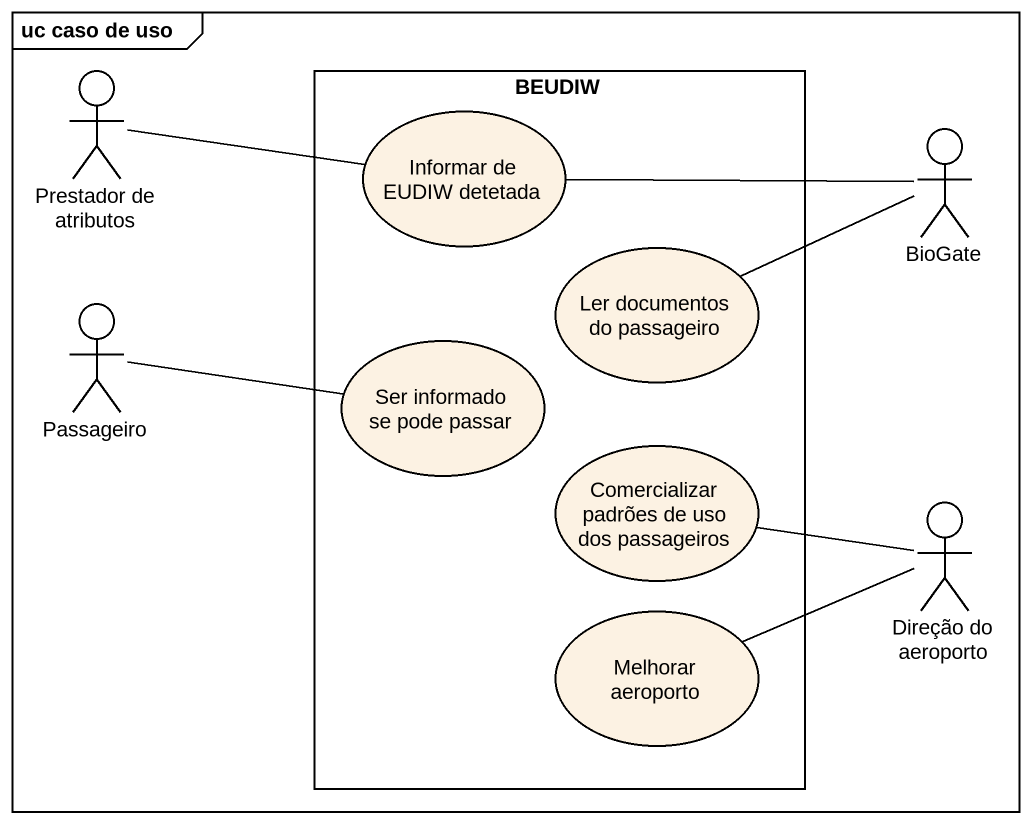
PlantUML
@startuml
mainframe uc caso de uso
actor "Prestador de atributos" as Prestador_de_atributos
rectangle BEUDIW {
  usecase "Informar de EUDIW detetada" as Informar_de_EUDIW_detetada
  usecase "Ler documentos do passageiro" as Ler_documentos_do_passageiro
  usecase "Ser informado se pode passar" as Ser_informado_se_pode_passar
  usecase "Comercializar padrões de uso dos passageiros" as Comercializar_padrões_de
  usecase "Melhorar aeroporto" as Melhorar_aeroporto
}
actor BioGate
actor Passageiro
actor "Direção do aeroporto" as Direção_do_aeroporto
Prestador_de_atributos -right- Informar_de_EUDIW_detetada
BioGate -left- Informar_de_EUDIW_detetada
BioGate -left- Ler_documentos_do_passageiro
Passageiro -right- Ser_informado_se_pode_passar
Direção_do_aeroporto -left- Comercializar_padrões_de
Direção_do_aeroporto -left- Melhorar_aeroporto
@enduml
